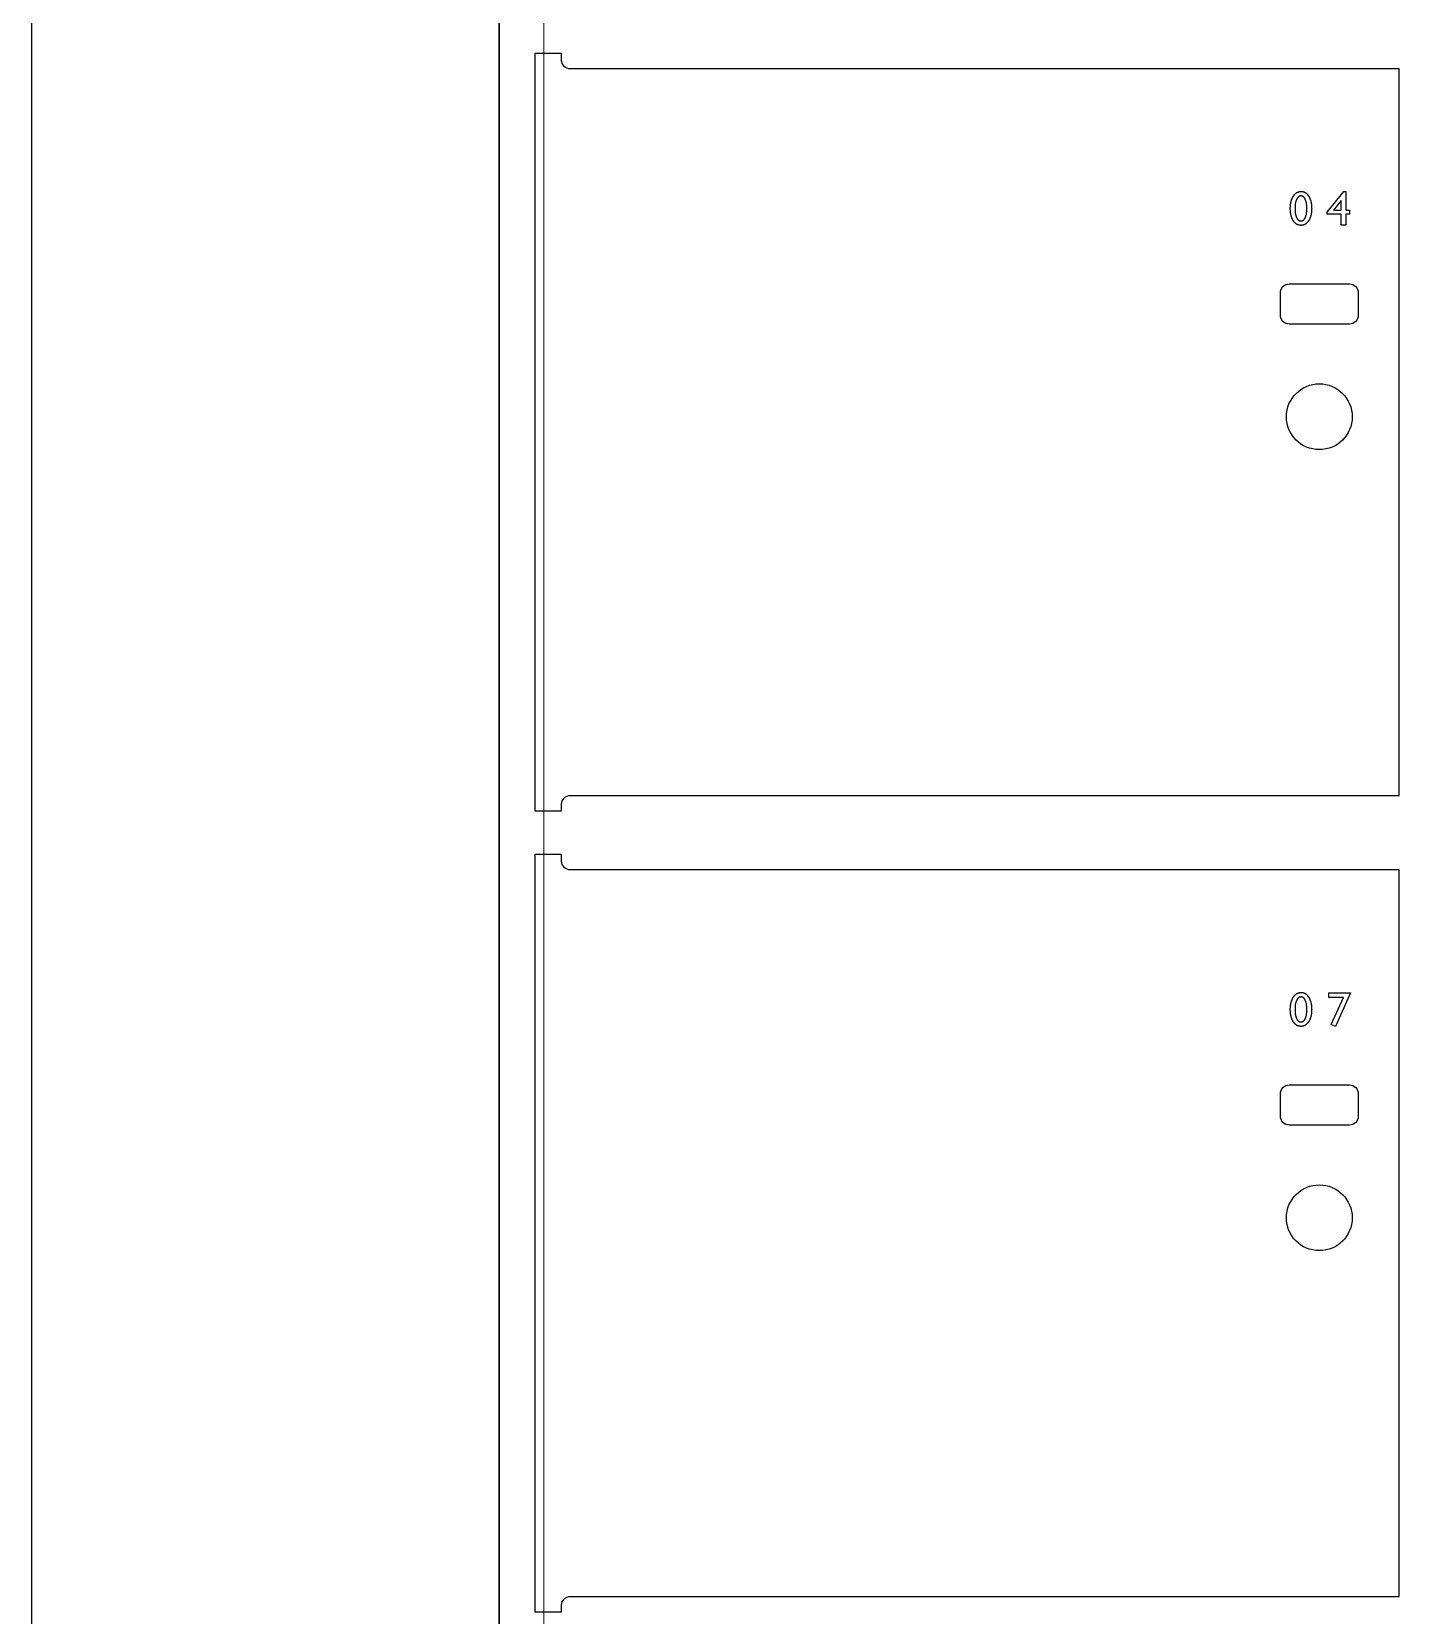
# Model space of a CAD drawing. Header units: millimetres. Extents: x -300 to 5880, y -300 to 4158.
# Drawn here: x 0 to 614, y 2584 to 3296 of the extents above; entities that cross this region are included whole.
import ezdxf

# ---------------------------------------------------------------- set-up
doc = ezdxf.new("R2010")
doc.units = ezdxf.units.MM
doc.layers.add('00-NOPRINT_TEXT', color=7, linetype='Continuous', lineweight=25)
doc.layers.add('00_NOPRINT_TOLERANCE', color=7, linetype='Continuous', lineweight=5)
for name, color, linetype, lineweight, true_color in [('BOARD_$TH-NOMINAL', 3, 'Continuous', 30, 0x00ff00), ('TOP-CUT-INSIDE_12.000MM', 3, 'Continuous', 25, 0x00ff04), ('TOP-CUT-OUTSIDE_12.000MM', 60, 'Continuous', 25, 0xa0ff00)]:
    doc.layers.add(name, color=color, linetype=linetype, lineweight=lineweight, true_color=true_color)
doc.layers.add('TOP-POCKET-INSIDE_2.000MM', color=4, linetype='Continuous')

# ---------------------------------------------------------------- blocks, each defined once
blk = doc.blocks.new('Borders Opendesk_7')
at = {"layer": '00-NOPRINT_TEXT'}
blk.add_line((0, 0), (0, 4158), dxfattribs=at)
at = {"layer": '00_NOPRINT_TOLERANCE', "ltscale": 0.379202}
blk.add_line((210, 1518), (210, 3958), dxfattribs=at)
at = {"layer": '00_NOPRINT_TOLERANCE', "ltscale": 0.380023}
blk.add_line((230, 1538), (230, 3938), dxfattribs=at)
at = {"layer": 'BOARD_$TH-NOMINAL'}
blk.add_line((210, 1518), (210, 3958), dxfattribs=at)

msp = doc.modelspace()

# ---------------------------------------------------------------- linework, layer by layer
at = {"layer": 'TOP-CUT-INSIDE_12.000MM'}
for points in [[(564.91, 3182.86), (591.91, 3182.86, -0.414214), (595.91, 3178.86), (595.91, 3168.86, -0.414214), (591.91, 3164.86), (564.91, 3164.86, -0.414214), (560.91, 3168.86), (560.91, 3178.86, -0.414214)], [(564.91, 2822.86), (591.91, 2822.86, -0.414214), (595.91, 2818.86), (595.91, 2808.86, -0.414214), (591.91, 2804.86), (564.91, 2804.86, -0.414214), (560.91, 2808.86), (560.91, 2818.86, -0.414214)]]:
    msp.add_lwpolyline(points, format="xyb", close=True, dxfattribs=at)
for centre in [(578.41, 3123.19), (578.41, 2763.19)]:
    msp.add_circle(centre, 14.79, dxfattribs=at)
at = {"layer": 'TOP-CUT-OUTSIDE_12.000MM'}
for points in [[(242, 2953), (614.34, 2953), (614.34, 3279.5), (242, 3279.5, -0.414214), (238, 3283.5), (238, 3286.5), (226, 3286.5), (226, 2946), (238, 2946), (238, 2949, -0.414214)], [(614.34, 2919.5), (242, 2919.5, -0.414214), (238, 2923.5), (238, 2926.5), (226, 2926.5), (226, 2586), (238, 2586), (238, 2589, -0.414214), (242, 2593), (614.34, 2593)]]:
    msp.add_lwpolyline(points, format="xyb", close=True, dxfattribs=at)
at = {"layer": 'TOP-POCKET-INSIDE_2.000MM'}
for points in [[(570.25, 3224.44), (570.37, 3224.44), (570.5, 3224.43), (570.62, 3224.42), (570.69, 3224.41), (570.75, 3224.41), (570.81, 3224.4), (570.87, 3224.39), (570.93, 3224.38), (570.99, 3224.36), (571.05, 3224.35), (571.11, 3224.34), (571.17, 3224.32), (571.23, 3224.31), (571.28, 3224.29), (571.34, 3224.27), (571.4, 3224.25), (571.46, 3224.23), (571.51, 3224.21), (571.57, 3224.19), (571.63, 3224.16), (571.68, 3224.14), (571.74, 3224.11), (571.79, 3224.09), (571.85, 3224.06), (571.9, 3224.03), (571.96, 3224), (572.01, 3223.97), (572.12, 3223.9), (572.22, 3223.83), (572.33, 3223.76), (572.43, 3223.68), (572.53, 3223.6), (572.63, 3223.51), (572.73, 3223.42), (572.82, 3223.33), (572.92, 3223.23), (573.01, 3223.13), (573.1, 3223.02), (573.2, 3222.91), (573.29, 3222.79), (573.37, 3222.68), (573.46, 3222.55), (573.55, 3222.42), (573.63, 3222.29), (573.71, 3222.16), (573.79, 3222.02), (573.87, 3221.88), (573.95, 3221.74), (574.02, 3221.59), (574.09, 3221.45), (574.15, 3221.3), (574.22, 3221.15), (574.28, 3220.99), (574.34, 3220.84), (574.39, 3220.68), (574.45, 3220.52), (574.5, 3220.36), (574.55, 3220.19), (574.59, 3220.02), (574.63, 3219.85), (574.71, 3219.51), (574.78, 3219.15), (574.84, 3218.79), (574.89, 3218.42), (574.92, 3218.04), (574.95, 3217.65), (574.96, 3217.25), (574.97, 3216.84), (574.96, 3216.42), (574.95, 3216.01), (574.92, 3215.61), (574.89, 3215.22), (574.84, 3214.84), (574.78, 3214.47), (574.71, 3214.11), (574.63, 3213.77), (574.59, 3213.59), (574.55, 3213.43), (574.5, 3213.26), (574.45, 3213.1), (574.39, 3212.94), (574.34, 3212.78), (574.28, 3212.62), (574.22, 3212.47), (574.15, 3212.32), (574.09, 3212.17), (574.02, 3212.02), (573.95, 3211.88), (573.87, 3211.74), (573.79, 3211.6), (573.71, 3211.46), (573.63, 3211.33), (573.55, 3211.2), (573.46, 3211.07), (573.37, 3210.95), (573.28, 3210.83), (573.19, 3210.72), (573.1, 3210.61), (573.01, 3210.5), (572.91, 3210.4), (572.82, 3210.3), (572.72, 3210.21), (572.62, 3210.12), (572.52, 3210.03), (572.41, 3209.95), (572.31, 3209.88), (572.2, 3209.8), (572.1, 3209.74), (571.99, 3209.67), (571.88, 3209.61), (571.82, 3209.58), (571.76, 3209.56), (571.71, 3209.53), (571.65, 3209.5), (571.59, 3209.48), (571.53, 3209.46), (571.48, 3209.43), (571.42, 3209.41), (571.36, 3209.39), (571.3, 3209.37), (571.24, 3209.35), (571.18, 3209.34), (571.12, 3209.32), (571.06, 3209.31), (570.93, 3209.28), (570.81, 3209.26), (570.68, 3209.24), (570.55, 3209.22), (570.42, 3209.21), (570.29, 3209.21), (570.16, 3209.21), (570.03, 3209.21), (569.89, 3209.21), (569.76, 3209.22), (569.63, 3209.24), (569.51, 3209.26), (569.38, 3209.28), (569.26, 3209.3), (569.13, 3209.33), (569.01, 3209.37), (568.89, 3209.41), (568.83, 3209.43), (568.77, 3209.45), (568.72, 3209.47), (568.66, 3209.5), (568.6, 3209.52), (568.54, 3209.55), (568.49, 3209.58), (568.43, 3209.6), (568.32, 3209.66), (568.21, 3209.72), (568.1, 3209.79), (568, 3209.86), (567.89, 3209.94), (567.79, 3210.02), (567.69, 3210.1), (567.59, 3210.19), (567.49, 3210.28), (567.39, 3210.37), (567.3, 3210.47), (567.21, 3210.58), (567.12, 3210.69), (567.03, 3210.8), (566.94, 3210.91), (566.85, 3211.03), (566.77, 3211.16), (566.69, 3211.28), (566.61, 3211.42), (566.53, 3211.55), (566.45, 3211.69), (566.38, 3211.82), (566.31, 3211.97), (566.24, 3212.11), (566.17, 3212.26), (566.11, 3212.41), (566.05, 3212.56), (565.99, 3212.72), (565.94, 3212.87), (565.89, 3213.03), (565.84, 3213.2), (565.79, 3213.36), (565.74, 3213.53), (565.7, 3213.7), (565.63, 3214.05), (565.56, 3214.41), (565.5, 3214.78), (565.46, 3215.16), (565.42, 3215.56), (565.4, 3215.96), (565.38, 3216.37), (565.37, 3216.8), (565.38, 3217.21), (565.4, 3217.62), (565.42, 3218.02), (565.46, 3218.41), (565.51, 3218.79), (565.56, 3219.16), (565.63, 3219.52), (565.71, 3219.87), (565.76, 3220.04), (565.8, 3220.21), (565.85, 3220.38), (565.9, 3220.54), (565.96, 3220.7), (566.01, 3220.86), (566.07, 3221.02), (566.14, 3221.17), (566.2, 3221.32), (566.27, 3221.47), (566.34, 3221.62), (566.41, 3221.76), (566.49, 3221.9), (566.56, 3222.04), (566.65, 3222.18), (566.73, 3222.31), (566.81, 3222.44), (566.9, 3222.57), (566.99, 3222.69), (567.08, 3222.81), (567.17, 3222.93), (567.26, 3223.04), (567.36, 3223.14), (567.46, 3223.24), (567.55, 3223.34), (567.65, 3223.43), (567.76, 3223.52), (567.86, 3223.61), (567.96, 3223.69), (568.07, 3223.77), (568.18, 3223.84), (568.29, 3223.91), (568.4, 3223.97), (568.51, 3224.03), (568.62, 3224.09), (568.68, 3224.12), (568.74, 3224.14), (568.8, 3224.16), (568.85, 3224.19), (568.91, 3224.21), (568.97, 3224.23), (569.03, 3224.25), (569.09, 3224.27), (569.15, 3224.29), (569.22, 3224.31), (569.34, 3224.34), (569.46, 3224.36), (569.59, 3224.39), (569.72, 3224.41), (569.85, 3224.42), (569.98, 3224.43), (570.11, 3224.44)], [(589.44, 3224.44), (590.31, 3224.44), (590.31, 3216.08), (591.97, 3216.08), (591.97, 3214.27), (590.31, 3214.27), (590.31, 3209.35), (588.23, 3209.35), (588.23, 3214.27), (581.93, 3214.27), (581.93, 3215.19)], [(570.27, 3222.41), (570.16, 3222.41), (570.12, 3222.41), (570.09, 3222.41), (570.05, 3222.41), (570.01, 3222.41), (569.97, 3222.4), (569.94, 3222.4), (569.9, 3222.4), (569.86, 3222.39), (569.83, 3222.38), (569.79, 3222.38), (569.75, 3222.37), (569.72, 3222.36), (569.68, 3222.35), (569.65, 3222.34), (569.61, 3222.33), (569.58, 3222.32), (569.55, 3222.31), (569.51, 3222.29), (569.48, 3222.28), (569.44, 3222.27), (569.41, 3222.25), (569.38, 3222.24), (569.35, 3222.22), (569.31, 3222.2), (569.28, 3222.18), (569.25, 3222.17), (569.22, 3222.15), (569.19, 3222.13), (569.15, 3222.1), (569.12, 3222.08), (569.09, 3222.06), (569.06, 3222.04), (569.03, 3222.01), (569, 3221.99), (568.97, 3221.96), (568.94, 3221.94), (568.91, 3221.91), (568.88, 3221.88), (568.83, 3221.82), (568.77, 3221.76), (568.71, 3221.7), (568.66, 3221.63), (568.61, 3221.57), (568.55, 3221.49), (568.5, 3221.42), (568.45, 3221.34), (568.4, 3221.26), (568.36, 3221.18), (568.31, 3221.09), (568.26, 3221), (568.22, 3220.91), (568.17, 3220.81), (568.13, 3220.71), (568.09, 3220.61), (568.05, 3220.51), (568.01, 3220.41), (567.97, 3220.3), (567.9, 3220.08), (567.84, 3219.86), (567.78, 3219.62), (567.72, 3219.38), (567.68, 3219.13), (567.63, 3218.87), (567.6, 3218.6), (567.57, 3218.32), (567.54, 3218.04), (567.52, 3217.75), (567.51, 3217.45), (567.5, 3217.14), (567.5, 3216.82), (567.5, 3216.49), (567.51, 3216.17), (567.52, 3215.87), (567.54, 3215.57), (567.56, 3215.28), (567.6, 3214.99), (567.63, 3214.72), (567.67, 3214.46), (567.72, 3214.2), (567.77, 3213.96), (567.83, 3213.72), (567.89, 3213.49), (567.96, 3213.27), (568, 3213.17), (568.03, 3213.06), (568.07, 3212.96), (568.11, 3212.86), (568.16, 3212.76), (568.2, 3212.67), (568.24, 3212.58), (568.29, 3212.49), (568.34, 3212.4), (568.38, 3212.32), (568.43, 3212.24), (568.48, 3212.16), (568.53, 3212.08), (568.58, 3212.01), (568.64, 3211.94), (568.69, 3211.88), (568.75, 3211.81), (568.8, 3211.75), (568.86, 3211.7), (568.89, 3211.67), (568.92, 3211.64), (568.95, 3211.62), (568.98, 3211.59), (569.01, 3211.57), (569.04, 3211.54), (569.07, 3211.52), (569.1, 3211.5), (569.13, 3211.48), (569.16, 3211.45), (569.19, 3211.43), (569.22, 3211.41), (569.26, 3211.4), (569.29, 3211.38), (569.32, 3211.36), (569.35, 3211.34), (569.39, 3211.33), (569.42, 3211.31), (569.45, 3211.3), (569.49, 3211.29), (569.52, 3211.27), (569.56, 3211.26), (569.59, 3211.25), (569.62, 3211.24), (569.66, 3211.23), (569.7, 3211.22), (569.73, 3211.21), (569.77, 3211.2), (569.8, 3211.2), (569.84, 3211.19), (569.88, 3211.18), (569.91, 3211.18), (569.95, 3211.18), (569.99, 3211.17), (570.03, 3211.17), (570.06, 3211.17), (570.1, 3211.17), (570.14, 3211.17), (570.18, 3211.17), (570.22, 3211.17), (570.25, 3211.17), (570.29, 3211.17), (570.33, 3211.18), (570.37, 3211.18), (570.4, 3211.18), (570.44, 3211.19), (570.48, 3211.2), (570.51, 3211.2), (570.55, 3211.21), (570.59, 3211.22), (570.62, 3211.23), (570.66, 3211.24), (570.69, 3211.25), (570.73, 3211.26), (570.76, 3211.27), (570.79, 3211.29), (570.83, 3211.3), (570.86, 3211.31), (570.9, 3211.33), (570.93, 3211.34), (570.96, 3211.36), (570.99, 3211.38), (571.03, 3211.4), (571.06, 3211.41), (571.09, 3211.43), (571.12, 3211.45), (571.15, 3211.48), (571.18, 3211.5), (571.22, 3211.52), (571.25, 3211.54), (571.28, 3211.57), (571.31, 3211.59), (571.34, 3211.62), (571.37, 3211.64), (571.4, 3211.67), (571.42, 3211.7), (571.48, 3211.75), (571.54, 3211.81), (571.59, 3211.88), (571.65, 3211.94), (571.7, 3212.01), (571.75, 3212.08), (571.8, 3212.16), (571.86, 3212.24), (571.9, 3212.32), (571.95, 3212.4), (572, 3212.49), (572.05, 3212.58), (572.09, 3212.67), (572.13, 3212.76), (572.18, 3212.86), (572.22, 3212.96), (572.26, 3213.06), (572.3, 3213.17), (572.33, 3213.27), (572.4, 3213.49), (572.47, 3213.71), (572.53, 3213.95), (572.58, 3214.19), (572.63, 3214.44), (572.67, 3214.7), (572.7, 3214.97), (572.74, 3215.25), (572.76, 3215.53), (572.78, 3215.82), (572.79, 3216.12), (572.8, 3216.43), (572.8, 3217.07), (572.79, 3217.38), (572.78, 3217.69), (572.76, 3217.98), (572.74, 3218.27), (572.71, 3218.55), (572.67, 3218.82), (572.63, 3219.08), (572.59, 3219.33), (572.54, 3219.58), (572.48, 3219.82), (572.42, 3220.05), (572.35, 3220.27), (572.28, 3220.48), (572.24, 3220.58), (572.2, 3220.68), (572.16, 3220.78), (572.12, 3220.88), (572.07, 3220.97), (572.03, 3221.06), (571.98, 3221.15), (571.94, 3221.24), (571.89, 3221.32), (571.84, 3221.4), (571.79, 3221.48), (571.74, 3221.55), (571.69, 3221.62), (571.64, 3221.69), (571.59, 3221.75), (571.54, 3221.81), (571.48, 3221.87), (571.45, 3221.9), (571.43, 3221.93), (571.4, 3221.95), (571.37, 3221.98), (571.34, 3222.01), (571.31, 3222.03), (571.28, 3222.05), (571.25, 3222.08), (571.22, 3222.1), (571.19, 3222.12), (571.16, 3222.14), (571.13, 3222.16), (571.1, 3222.18), (571.07, 3222.2), (571.04, 3222.22), (571.01, 3222.23), (570.98, 3222.25), (570.95, 3222.26), (570.92, 3222.28), (570.88, 3222.29), (570.85, 3222.31), (570.82, 3222.32), (570.79, 3222.33), (570.75, 3222.34), (570.72, 3222.35), (570.69, 3222.36), (570.65, 3222.37), (570.62, 3222.38), (570.59, 3222.38), (570.55, 3222.39), (570.52, 3222.4), (570.48, 3222.4), (570.45, 3222.4), (570.41, 3222.41), (570.38, 3222.41), (570.34, 3222.41), (570.3, 3222.41)], [(588.23, 3216.08), (588.23, 3220.4), (584.79, 3216.08)], [(570.25, 2864.44), (570.37, 2864.44), (570.5, 2864.43), (570.62, 2864.42), (570.69, 2864.41), (570.75, 2864.41), (570.81, 2864.4), (570.87, 2864.39), (570.93, 2864.38), (570.99, 2864.36), (571.05, 2864.35), (571.11, 2864.34), (571.17, 2864.32), (571.23, 2864.31), (571.28, 2864.29), (571.34, 2864.27), (571.4, 2864.25), (571.46, 2864.23), (571.51, 2864.21), (571.57, 2864.19), (571.63, 2864.16), (571.68, 2864.14), (571.74, 2864.11), (571.79, 2864.09), (571.85, 2864.06), (571.9, 2864.03), (571.96, 2864), (572.01, 2863.97), (572.12, 2863.9), (572.22, 2863.83), (572.33, 2863.76), (572.43, 2863.68), (572.53, 2863.6), (572.63, 2863.51), (572.73, 2863.42), (572.82, 2863.33), (572.92, 2863.23), (573.01, 2863.13), (573.1, 2863.02), (573.2, 2862.91), (573.29, 2862.79), (573.37, 2862.68), (573.46, 2862.55), (573.55, 2862.42), (573.63, 2862.29), (573.71, 2862.16), (573.79, 2862.02), (573.87, 2861.88), (573.95, 2861.74), (574.02, 2861.59), (574.09, 2861.45), (574.15, 2861.3), (574.22, 2861.15), (574.28, 2860.99), (574.34, 2860.84), (574.39, 2860.68), (574.45, 2860.52), (574.5, 2860.36), (574.55, 2860.19), (574.59, 2860.02), (574.63, 2859.85), (574.71, 2859.51), (574.78, 2859.15), (574.84, 2858.79), (574.89, 2858.42), (574.92, 2858.04), (574.95, 2857.65), (574.96, 2857.25), (574.97, 2856.84), (574.96, 2856.42), (574.95, 2856.01), (574.92, 2855.61), (574.89, 2855.22), (574.84, 2854.84), (574.78, 2854.47), (574.71, 2854.11), (574.63, 2853.77), (574.59, 2853.59), (574.55, 2853.43), (574.5, 2853.26), (574.45, 2853.1), (574.39, 2852.94), (574.34, 2852.78), (574.28, 2852.62), (574.22, 2852.47), (574.15, 2852.32), (574.09, 2852.17), (574.02, 2852.02), (573.95, 2851.88), (573.87, 2851.74), (573.79, 2851.6), (573.71, 2851.46), (573.63, 2851.33), (573.55, 2851.2), (573.46, 2851.07), (573.37, 2850.95), (573.28, 2850.83), (573.19, 2850.72), (573.1, 2850.61), (573.01, 2850.5), (572.91, 2850.4), (572.82, 2850.3), (572.72, 2850.21), (572.62, 2850.12), (572.52, 2850.03), (572.41, 2849.95), (572.31, 2849.88), (572.2, 2849.8), (572.1, 2849.74), (571.99, 2849.67), (571.88, 2849.61), (571.82, 2849.58), (571.76, 2849.56), (571.71, 2849.53), (571.65, 2849.5), (571.59, 2849.48), (571.53, 2849.46), (571.48, 2849.43), (571.42, 2849.41), (571.36, 2849.39), (571.3, 2849.37), (571.24, 2849.35), (571.18, 2849.34), (571.12, 2849.32), (571.06, 2849.31), (570.93, 2849.28), (570.81, 2849.26), (570.68, 2849.24), (570.55, 2849.22), (570.42, 2849.21), (570.29, 2849.21), (570.16, 2849.21), (570.03, 2849.21), (569.89, 2849.21), (569.76, 2849.22), (569.63, 2849.24), (569.51, 2849.26), (569.38, 2849.28), (569.26, 2849.3), (569.13, 2849.33), (569.01, 2849.37), (568.89, 2849.41), (568.83, 2849.43), (568.77, 2849.45), (568.72, 2849.47), (568.66, 2849.5), (568.6, 2849.52), (568.54, 2849.55), (568.49, 2849.58), (568.43, 2849.6), (568.32, 2849.66), (568.21, 2849.72), (568.1, 2849.79), (568, 2849.86), (567.89, 2849.94), (567.79, 2850.02), (567.69, 2850.1), (567.59, 2850.19), (567.49, 2850.28), (567.39, 2850.37), (567.3, 2850.47), (567.21, 2850.58), (567.12, 2850.69), (567.03, 2850.8), (566.94, 2850.91), (566.85, 2851.03), (566.77, 2851.16), (566.69, 2851.28), (566.61, 2851.42), (566.53, 2851.55), (566.45, 2851.69), (566.38, 2851.82), (566.31, 2851.97), (566.24, 2852.11), (566.17, 2852.26), (566.11, 2852.41), (566.05, 2852.56), (565.99, 2852.72), (565.94, 2852.87), (565.89, 2853.03), (565.84, 2853.2), (565.79, 2853.36), (565.74, 2853.53), (565.7, 2853.7), (565.63, 2854.05), (565.56, 2854.41), (565.5, 2854.78), (565.46, 2855.16), (565.42, 2855.56), (565.4, 2855.96), (565.38, 2856.37), (565.37, 2856.8), (565.38, 2857.21), (565.4, 2857.62), (565.42, 2858.02), (565.46, 2858.41), (565.51, 2858.79), (565.56, 2859.16), (565.63, 2859.52), (565.71, 2859.87), (565.76, 2860.04), (565.8, 2860.21), (565.85, 2860.38), (565.9, 2860.54), (565.96, 2860.7), (566.01, 2860.86), (566.07, 2861.02), (566.14, 2861.17), (566.2, 2861.32), (566.27, 2861.47), (566.34, 2861.62), (566.41, 2861.76), (566.49, 2861.9), (566.56, 2862.04), (566.65, 2862.18), (566.73, 2862.31), (566.81, 2862.44), (566.9, 2862.57), (566.99, 2862.69), (567.08, 2862.81), (567.17, 2862.93), (567.26, 2863.04), (567.36, 2863.14), (567.46, 2863.24), (567.55, 2863.34), (567.65, 2863.43), (567.76, 2863.52), (567.86, 2863.61), (567.96, 2863.69), (568.07, 2863.77), (568.18, 2863.84), (568.29, 2863.91), (568.4, 2863.97), (568.51, 2864.03), (568.62, 2864.09), (568.68, 2864.12), (568.74, 2864.14), (568.8, 2864.16), (568.85, 2864.19), (568.91, 2864.21), (568.97, 2864.23), (569.03, 2864.25), (569.09, 2864.27), (569.15, 2864.29), (569.22, 2864.31), (569.34, 2864.34), (569.46, 2864.36), (569.59, 2864.39), (569.72, 2864.41), (569.85, 2864.42), (569.98, 2864.43), (570.11, 2864.44)], [(570.27, 2862.41), (570.16, 2862.41), (570.12, 2862.41), (570.09, 2862.41), (570.05, 2862.41), (570.01, 2862.41), (569.97, 2862.4), (569.94, 2862.4), (569.9, 2862.4), (569.86, 2862.39), (569.83, 2862.38), (569.79, 2862.38), (569.75, 2862.37), (569.72, 2862.36), (569.68, 2862.35), (569.65, 2862.34), (569.61, 2862.33), (569.58, 2862.32), (569.55, 2862.31), (569.51, 2862.29), (569.48, 2862.28), (569.44, 2862.27), (569.41, 2862.25), (569.38, 2862.24), (569.35, 2862.22), (569.31, 2862.2), (569.28, 2862.18), (569.25, 2862.17), (569.22, 2862.15), (569.19, 2862.13), (569.15, 2862.1), (569.12, 2862.08), (569.09, 2862.06), (569.06, 2862.04), (569.03, 2862.01), (569, 2861.99), (568.97, 2861.96), (568.94, 2861.94), (568.91, 2861.91), (568.88, 2861.88), (568.83, 2861.82), (568.77, 2861.76), (568.71, 2861.7), (568.66, 2861.63), (568.61, 2861.57), (568.55, 2861.49), (568.5, 2861.42), (568.45, 2861.34), (568.4, 2861.26), (568.36, 2861.18), (568.31, 2861.09), (568.26, 2861), (568.22, 2860.91), (568.17, 2860.81), (568.13, 2860.71), (568.09, 2860.61), (568.05, 2860.51), (568.01, 2860.41), (567.97, 2860.3), (567.9, 2860.08), (567.84, 2859.86), (567.78, 2859.62), (567.72, 2859.38), (567.68, 2859.13), (567.63, 2858.87), (567.6, 2858.6), (567.57, 2858.32), (567.54, 2858.04), (567.52, 2857.75), (567.51, 2857.45), (567.5, 2857.14), (567.5, 2856.82), (567.5, 2856.49), (567.51, 2856.17), (567.52, 2855.87), (567.54, 2855.57), (567.56, 2855.28), (567.6, 2854.99), (567.63, 2854.72), (567.67, 2854.46), (567.72, 2854.2), (567.77, 2853.96), (567.83, 2853.72), (567.89, 2853.49), (567.96, 2853.27), (568, 2853.17), (568.03, 2853.06), (568.07, 2852.96), (568.11, 2852.86), (568.16, 2852.76), (568.2, 2852.67), (568.24, 2852.58), (568.29, 2852.49), (568.34, 2852.4), (568.38, 2852.32), (568.43, 2852.24), (568.48, 2852.16), (568.53, 2852.08), (568.58, 2852.01), (568.64, 2851.94), (568.69, 2851.88), (568.75, 2851.81), (568.8, 2851.75), (568.86, 2851.7), (568.89, 2851.67), (568.92, 2851.64), (568.95, 2851.62), (568.98, 2851.59), (569.01, 2851.57), (569.04, 2851.54), (569.07, 2851.52), (569.1, 2851.5), (569.13, 2851.48), (569.16, 2851.45), (569.19, 2851.43), (569.22, 2851.41), (569.26, 2851.4), (569.29, 2851.38), (569.32, 2851.36), (569.35, 2851.34), (569.39, 2851.33), (569.42, 2851.31), (569.45, 2851.3), (569.49, 2851.29), (569.52, 2851.27), (569.56, 2851.26), (569.59, 2851.25), (569.62, 2851.24), (569.66, 2851.23), (569.7, 2851.22), (569.73, 2851.21), (569.77, 2851.2), (569.8, 2851.2), (569.84, 2851.19), (569.88, 2851.18), (569.91, 2851.18), (569.95, 2851.18), (569.99, 2851.17), (570.03, 2851.17), (570.06, 2851.17), (570.1, 2851.17), (570.14, 2851.17), (570.18, 2851.17), (570.22, 2851.17), (570.25, 2851.17), (570.29, 2851.17), (570.33, 2851.18), (570.37, 2851.18), (570.4, 2851.18), (570.44, 2851.19), (570.48, 2851.2), (570.51, 2851.2), (570.55, 2851.21), (570.59, 2851.22), (570.62, 2851.23), (570.66, 2851.24), (570.69, 2851.25), (570.73, 2851.26), (570.76, 2851.27), (570.79, 2851.29), (570.83, 2851.3), (570.86, 2851.31), (570.9, 2851.33), (570.93, 2851.34), (570.96, 2851.36), (570.99, 2851.38), (571.03, 2851.4), (571.06, 2851.41), (571.09, 2851.43), (571.12, 2851.45), (571.15, 2851.48), (571.18, 2851.5), (571.22, 2851.52), (571.25, 2851.54), (571.28, 2851.57), (571.31, 2851.59), (571.34, 2851.62), (571.37, 2851.64), (571.4, 2851.67), (571.42, 2851.7), (571.48, 2851.75), (571.54, 2851.81), (571.59, 2851.88), (571.65, 2851.94), (571.7, 2852.01), (571.75, 2852.08), (571.8, 2852.16), (571.86, 2852.24), (571.9, 2852.32), (571.95, 2852.4), (572, 2852.49), (572.05, 2852.58), (572.09, 2852.67), (572.13, 2852.76), (572.18, 2852.86), (572.22, 2852.96), (572.26, 2853.06), (572.3, 2853.17), (572.33, 2853.27), (572.4, 2853.49), (572.47, 2853.71), (572.53, 2853.95), (572.58, 2854.19), (572.63, 2854.44), (572.67, 2854.7), (572.7, 2854.97), (572.74, 2855.25), (572.76, 2855.53), (572.78, 2855.82), (572.79, 2856.12), (572.8, 2856.43), (572.8, 2857.07), (572.79, 2857.38), (572.78, 2857.69), (572.76, 2857.98), (572.74, 2858.27), (572.71, 2858.55), (572.67, 2858.82), (572.63, 2859.08), (572.59, 2859.33), (572.54, 2859.58), (572.48, 2859.82), (572.42, 2860.05), (572.35, 2860.27), (572.28, 2860.48), (572.24, 2860.58), (572.2, 2860.68), (572.16, 2860.78), (572.12, 2860.88), (572.07, 2860.97), (572.03, 2861.06), (571.98, 2861.15), (571.94, 2861.24), (571.89, 2861.32), (571.84, 2861.4), (571.79, 2861.48), (571.74, 2861.55), (571.69, 2861.62), (571.64, 2861.69), (571.59, 2861.75), (571.54, 2861.81), (571.48, 2861.87), (571.45, 2861.9), (571.43, 2861.93), (571.4, 2861.95), (571.37, 2861.98), (571.34, 2862.01), (571.31, 2862.03), (571.28, 2862.05), (571.25, 2862.08), (571.22, 2862.1), (571.19, 2862.12), (571.16, 2862.14), (571.13, 2862.16), (571.1, 2862.18), (571.07, 2862.2), (571.04, 2862.22), (571.01, 2862.23), (570.98, 2862.25), (570.95, 2862.26), (570.92, 2862.28), (570.88, 2862.29), (570.85, 2862.31), (570.82, 2862.32), (570.79, 2862.33), (570.75, 2862.34), (570.72, 2862.35), (570.69, 2862.36), (570.65, 2862.37), (570.62, 2862.38), (570.59, 2862.38), (570.55, 2862.39), (570.52, 2862.4), (570.48, 2862.4), (570.45, 2862.4), (570.41, 2862.41), (570.38, 2862.41), (570.34, 2862.41), (570.3, 2862.41)], [(582.75, 2864.25), (592.39, 2864.25), (585.64, 2849.18), (583.74, 2849.98), (589.2, 2862.21), (582.75, 2862.21)]]:
    msp.add_lwpolyline(points, close=True, dxfattribs=at)

# ---------------------------------------------------------------- block references
msp.add_blockref('Borders Opendesk_7', (0, 0))

doc.saveas('drawing.dxf')
